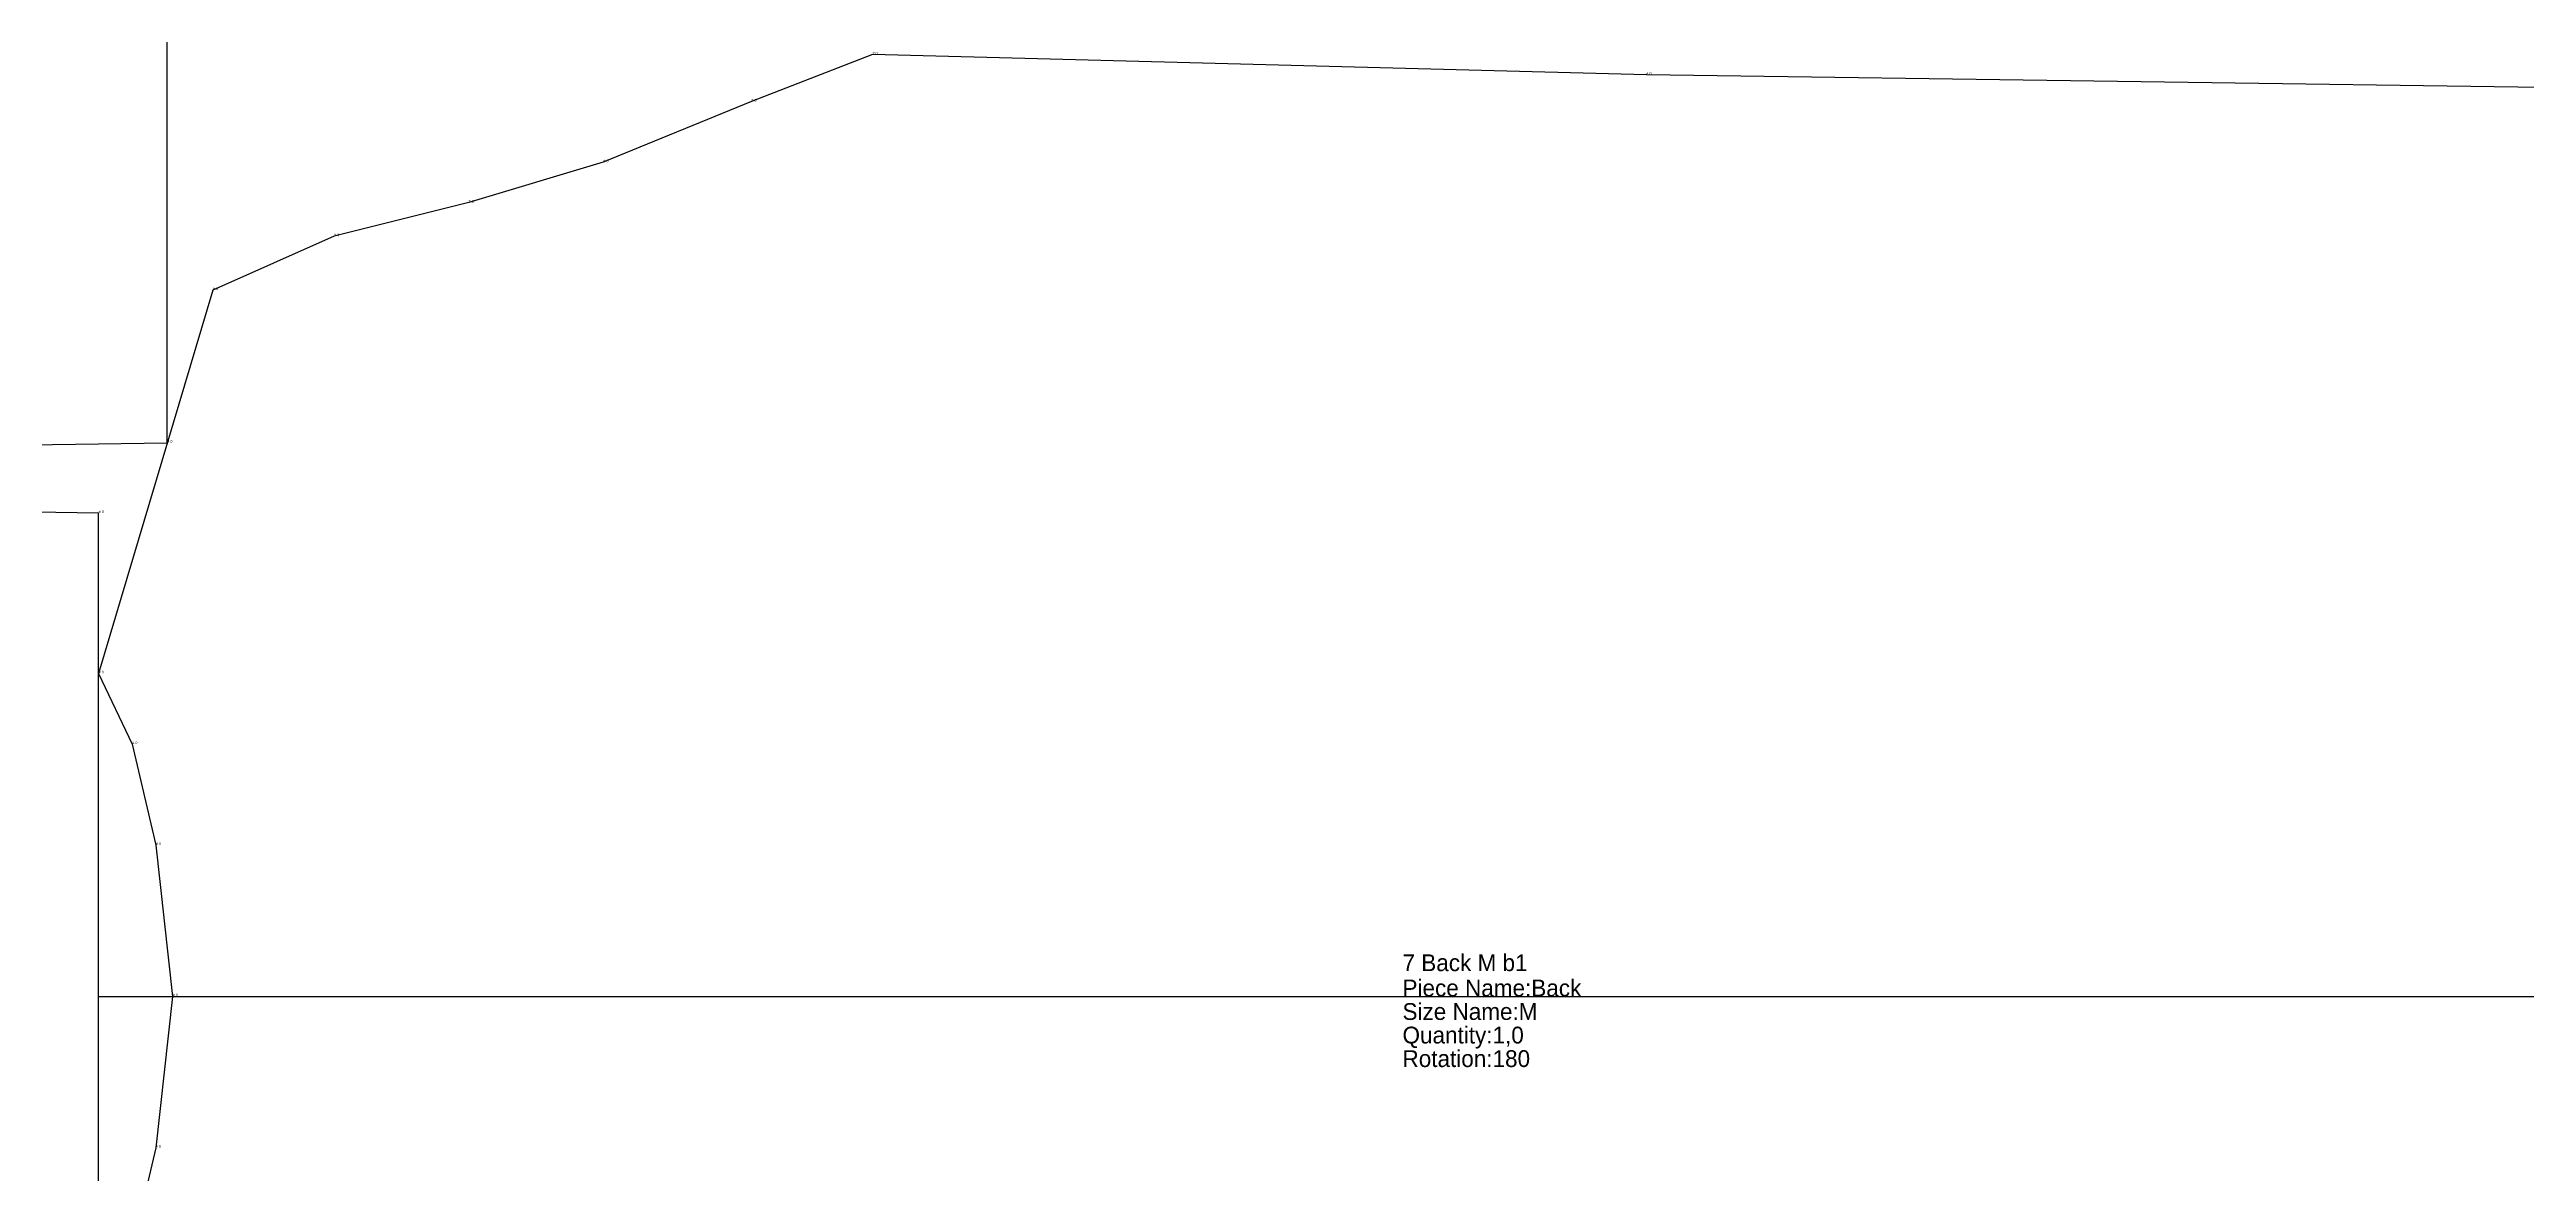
# Model space of a CAD drawing. Extents: x 0 to 2895, y 14 to 1602.
# Drawn here: x 722 to 1458, y 808 to 1142 of the extents above; entities that cross this region are included whole.
import ezdxf

# ---------------------------------------------------------------- set-up
doc = ezdxf.new("R2010")
doc.units = 0
for name, color, linetype in [('1', 1, 'CONTINUOUS'), ('15', 7, 'CONTINUOUS'), ('5', 3, 'CONTINUOUS'), ('7', 5, 'CONTINUOUS')]:
    doc.layers.add(name, color=color, linetype=linetype)

# ---------------------------------------------------------------- blocks, each defined once
blk = doc.blocks.new('M0007_Back')
at = {"layer": '1'}
blk.add_lwpolyline([(758.2, 860.7), (753.2, 815.7), (746.2, 785.7), (736.2, 764.7), (770.2, 650.7), (806.2, 634.7), (846.2, 624.7), (886.2, 612.7), (930.2, 594.7), (966.2, 580.7), (1196.2, 586.7), (1476.2, 590.7), (1476.2, 860.7), (1476.2, 1130.7), (1196.2, 1134.7), (966.2, 1140.7), (930.2, 1126.7), (886.2, 1108.7), (846.2, 1096.7), (806.2, 1086.7), (770.2, 1070.7), (736.2, 956.7), (746.2, 935.7), (753.2, 905.7)], close=True, dxfattribs=at)
at = {"layer": '5'}
blk.add_line((736.2, 860.7), (1476.2, 860.7), dxfattribs=at)
at = {"layer": '7'}
blk.add_line((847.2, 860.7), (1365.2, 860.7), dxfattribs=at)
at = {"layer": '1'}
for s, height, p in [('# 0', 0.8, (966.2, 1140.7)), ('# 0', 0.8, (1196.2, 1134.7)), ('# 0', 0.8, (930.2, 1126.7)), ('# 0', 0.8, (886.2, 1108.7)), ('# 0', 0.8, (846.2, 1096.7)), ('# 0', 0.8, (806.2, 1086.7)), ('# 0', 0.8, (770.2, 1070.7)), ('# 0', 0.8, (736.2, 956.7)), ('# 0', 0.8, (746.2, 935.7)), ('# 0', 0.8, (753.2, 905.7)), ('# 0', 0.8, (758.2, 860.7)), ('Piece Name:Back', 5, (1123.73, 860.7)), ('Size Name:M', 5, (1123.73, 853.7)), ('Quantity:1,0', 5, (1123.73, 846.7)), ('Rotation:180', 5, (1123.73, 839.7)), ('# 0', 0.8, (753.2, 815.7))]:
    blk.add_text(s, height=height, dxfattribs=at).set_placement(p)
at = {"layer": '15'}
blk.add_text('7 Back M b1', height=5, dxfattribs=at).set_placement((1123.73, 868.2))
blk = doc.blocks.new('M0016_Front')
at = {"layer": '1'}
blk.add_lwpolyline([(736.2, 722.2), (736.2, 1004.4), (470.3, 1008.5)], dxfattribs=at)
blk.add_text('# 0', height=0.8, dxfattribs=at).set_placement((736.2, 1004.4))
blk = doc.blocks.new('M0017_Back')
at = {"layer": '1'}
blk.add_lwpolyline([(22.5, 1307.4), (17.4, 1260.4), (10.2, 1229), (0, 1207.1), (34.8, 1088), (71.6, 1071.2), (112.5, 1060.8), (153.4, 1048.2), (198.4, 1029.4), (235.2, 1014.8), (470.3, 1021.1), (756.6, 1025.3), (756.6, 1307.4), (756.6, 1589.6), (470.3, 1593.7), (235.2, 1600), (198.4, 1585.4), (153.4, 1566.6), (112.5, 1554), (71.6, 1543.6), (34.8, 1526.9), (0, 1407.7), (10.2, 1385.8), (17.4, 1354.4)], close=True, dxfattribs=at)
blk.add_text('# 0', height=0.8, dxfattribs=at).set_placement((756.6, 1025.3))

msp = doc.modelspace()

# ---------------------------------------------------------------- block references
for name in ['M0017_Back', 'M0007_Back', 'M0016_Front']:
    msp.add_blockref(name, (0, 0))

doc.saveas('drawing.dxf')
